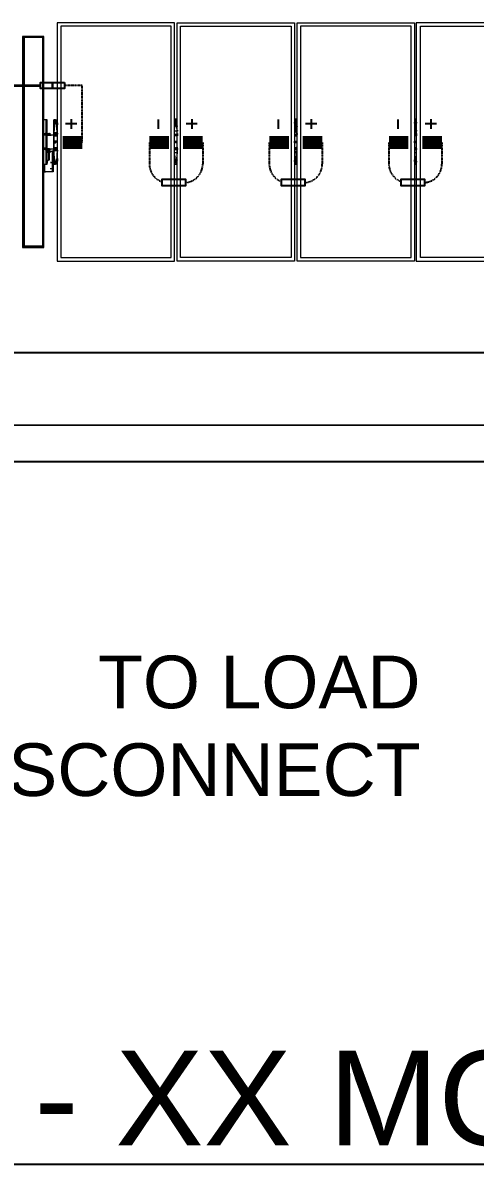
# Model space of a CAD drawing. Header units: feet. Extents: x -9903 to 12307, y -41 to 4121.
# Drawn here: x 2068 to 2240, y 3321.3 to 3755.2 of the extents above; entities that cross this region are included whole.
import ezdxf
from ezdxf.enums import TextEntityAlignment as Align
from ezdxf.lldxf.tags import DXFTag

# ---------------------------------------------------------------- set-up
doc = ezdxf.new("R2010")
doc.units = ezdxf.units.FT
doc.header["$MEASUREMENT"] = 0
doc.linetypes.add('HIDDEN', pattern=[0.375, 0.25, -0.125])
for name, color, linetype in [('E-HARN-COMP', 8, 'Continuous'), ('E-TRNK-CABL-NEG', 6, 'HIDDEN'), ('E-TRUNK-CABLE-POS', 6, 'HIDDEN'), ('G-ANNO-TEXT', 1, 'Continuous'), ('Polarity-Text', 7, 'Continuous'), ('PV-DC-CABL-UG+', 5, 'DC+'), ('PV-DC-CABL-UG-', 10, 'DC-')]:
    doc.layers.add(name, color=color, linetype=linetype)
doc.styles.add('NEI-A', font='arial.ttf')
tags = doc.linetypes.add('DC+', pattern='A,0.176989,-0.049113,["DC+",NEI-A,S=0.1,R=0,X=0,Y=-0.05],-0.049113,-0.250887,0.176989', length=0.703091).pattern_tags.tags
tags[6] = DXFTag(74, 10)
tags = doc.linetypes.add('DC-', pattern='A,0.176989,-0.049113,["DC-",NEI-A,S=0.1,R=0,X=0,Y=-0.05],-0.049113,-0.250887,0.176989', length=0.703091).pattern_tags.tags
tags[6] = DXFTag(74, 10)

# ---------------------------------------------------------------- blocks, each defined once
blk = doc.blocks.new('A$C4742fff2')
at = {"lineweight": 5}
for points in [[(10.4012, 0), (10.4012, 0.4666), (10.1713, 0.4666), (10.1713, 0)], [(10.3946, 0.46), (10.1779, 0.46), (10.1779, 0.0067), (10.3946, 0.0067)], [(10.6362, 0), (10.4062, 0), (10.4062, 0.4666), (10.6362, 0.4666)], [(10.4129, 0.0067), (10.4129, 0.46), (10.6296, 0.46), (10.6296, 0.0067)], [(10.8712, 0), (10.6412, 0), (10.6412, 0.4666), (10.8712, 0.4666)], [(10.8646, 0.46), (10.6479, 0.46), (10.6479, 0.0067), (10.8646, 0.0067)], [(10.8746, 0), (11.1062, 0), (11.1062, 0.4666), (10.8746, 0.4666)], [(10.8829, 0.0067), (10.8829, 0.46), (11.0979, 0.46), (11.0979, 0.0067)], [(10.1029, 0.44), (10.1029, 0.0267), (10.1446, 0.0267), (10.1446, 0.44)], [(10.1679, 0.2767), (10.1663, 0.2767), (10.1646, 0.2767), (10.1663, 0.2767)], [(10.1646, 0.2517), (10.1713, 0.2517), (10.1696, 0.2717), (10.1663, 0.2717), (10.1646, 0.2517), (10.1646, 0.25), (10.1646, 0.2467), (10.1646, 0.2483), (10.1646, 0.25)], [(10.1646, 0.2683), (10.1646, 0.2667)], [(10.1463, 0.25), (10.1479, 0.25), (10.1496, 0.2483), (10.1479, 0.2483), (10.1496, 0.2483), (10.1479, 0.2483), (10.1496, 0.2483), (10.1479, 0.2483), (10.1496, 0.2483), (10.1496, 0.2467), (10.1479, 0.2467), (10.1463, 0.2467), (10.1463, 0.2483)], [(10.1479, 0.25), (10.1463, 0.2483), (10.1479, 0.2467), (10.1496, 0.2483)], [(10.1546, 0.2483), (10.1529, 0.2483)], [(10.1679, 0.235), (10.1663, 0.235), (10.1663, 0.2317), (10.1679, 0.2317), (10.1696, 0.2333), (10.1696, 0.235)], [(10.4029, 0.235), (10.4046, 0.235), (10.4046, 0.2317), (10.4029, 0.2317), (10.4029, 0.2333), (10.4012, 0.2333)], [(10.6379, 0.235), (10.6396, 0.235), (10.6396, 0.2317), (10.6362, 0.2317), (10.6362, 0.2333), (10.6362, 0.235)], [(10.8729, 0.235), (10.8746, 0.235), (10.8746, 0.2317), (10.8712, 0.2317), (10.8712, 0.2333), (10.8712, 0.235)], [(10.1479, 0.2217), (10.1463, 0.22), (10.1479, 0.2183), (10.1496, 0.22)], [(10.1546, 0.2133), (10.1529, 0.2133), (10.1513, 0.2133), (10.1529, 0.2133)], [(10.1546, 0.22), (10.1529, 0.22)], [(10.1629, 0.215), (10.1613, 0.215)], [(10.1496, 0.1933), (10.1479, 0.1933)], [(10.1529, 0.1983), (10.1513, 0.1967)], [(10.1646, 0.2), (10.1646, 0.1983), (10.1646, 0.1917)]]:
    blk.add_lwpolyline(points, close=True, dxfattribs=at)
for points in [[(10.1063, 0.4383), (10.1063, 0.03), (10.1046, 0.0283), (10.1046, 0.4383), (10.1063, 0.4383), (10.1429, 0.4383), (10.1046, 0.4383)], [(10.1429, 0.4383), (10.1429, 0.0283), (10.1429, 0.4383)], [(10.1446, 0.19), (10.1496, 0.19), (10.1513, 0.19), (10.1513, 0.2767), (10.1496, 0.2767), (10.1446, 0.2767)], [(10.1479, 0.2733), (10.1496, 0.2733)], [(10.1646, 0.2683), (10.1646, 0.2767), (10.1646, 0.2683)], [(10.1646, 0.2717), (10.1663, 0.2717), (10.1663, 0.2733), (10.1646, 0.2733)], [(10.1696, 0.27), (10.1696, 0.2717), (10.1696, 0.2733), (10.1663, 0.2733), (10.1663, 0.2767), (10.1713, 0.2767)], [(10.1696, 0.2667), (10.1696, 0.2683)], [(10.1713, 0.27), (10.1713, 0.2683)], [(10.4012, 0.2783), (10.4062, 0.2783)], [(10.4062, 0.27), (10.4046, 0.2717), (10.4046, 0.275), (10.4029, 0.275), (10.4046, 0.275)], [(10.4079, 0.255), (10.4062, 0.255), (10.4062, 0.2567), (10.4046, 0.265), (10.4029, 0.275)], [(10.4029, 0.2733), (10.4029, 0.27)], [(10.6362, 0.2783), (10.6412, 0.2783)], [(10.6396, 0.27), (10.6396, 0.2717), (10.6396, 0.2733), (10.6379, 0.275), (10.6396, 0.275)], [(10.6412, 0.255), (10.6396, 0.255), (10.6396, 0.265), (10.6379, 0.275)], [(10.6379, 0.2733), (10.6379, 0.27)], [(10.8712, 0.2783), (10.8746, 0.2783)], [(10.8746, 0.27), (10.8746, 0.2717), (10.8746, 0.2733), (10.8729, 0.2733), (10.8729, 0.275), (10.8746, 0.275)], [(10.8762, 0.255), (10.8746, 0.255), (10.8746, 0.265), (10.8729, 0.275)], [(10.8729, 0.2733), (10.8729, 0.27)], [(10.1496, 0.25), (10.1496, 0.2483), (10.1496, 0.2467), (10.1479, 0.2467), (10.1463, 0.2467), (10.1463, 0.2483), (10.1479, 0.2483), (10.1496, 0.2483), (10.1479, 0.2483), (10.1479, 0.25), (10.1496, 0.25), (10.1479, 0.25)], [(10.1463, 0.25), (10.1463, 0.25)], [(10.1463, 0.2483), (10.1463, 0.2483)], [(10.1463, 0.2467), (10.1463, 0.2467)], [(10.1479, 0.25), (10.1479, 0.25)], [(10.1479, 0.2467), (10.1479, 0.2467)], [(10.1496, 0.25), (10.1496, 0.25)], [(10.1496, 0.2483), (10.1496, 0.2483)], [(10.1496, 0.2467), (10.1496, 0.2467)], [(10.1713, 0.2483), (10.1696, 0.2483), (10.1663, 0.2483), (10.1646, 0.2483), (10.1646, 0.2467), (10.1579, 0.2467), (10.1529, 0.2467), (10.1513, 0.2467)], [(10.1529, 0.25), (10.1563, 0.25), (10.1546, 0.25), (10.1563, 0.25), (10.1579, 0.25)], [(10.1546, 0.2467), (10.1529, 0.2467), (10.1529, 0.2483), (10.1563, 0.2483), (10.1579, 0.2483), (10.1563, 0.2483), (10.1579, 0.2467), (10.1596, 0.2467)], [(10.1646, 0.25), (10.1646, 0.2667), (10.1646, 0.25)], [(10.1646, 0.2483), (10.1646, 0.25), (10.1713, 0.25), (10.1713, 0.2517)], [(10.1646, 0.245), (10.1696, 0.245), (10.1696, 0.2467), (10.1663, 0.2467), (10.1646, 0.2467), (10.1646, 0.245), (10.1646, 0.2217), (10.1663, 0.2217), (10.1646, 0.2217), (10.1646, 0.2183), (10.1646, 0.2167), (10.1663, 0.2167)], [(10.1646, 0.2467), (10.1646, 0.22), (10.1646, 0.2467)], [(10.1646, 0.2467), (10.1663, 0.2467), (10.1663, 0.245)], [(10.1663, 0.2467), (10.1663, 0.2483)], [(10.1696, 0.2483), (10.1696, 0.2467)], [(10.4012, 0.2483), (10.4062, 0.2483)], [(10.4012, 0.2467), (10.4062, 0.2467), (10.4079, 0.2467)], [(10.4062, 0.2467), (10.4062, 0.245), (10.4012, 0.245)], [(10.4079, 0.2483), (10.4062, 0.2483), (10.4062, 0.255)], [(10.6362, 0.2483), (10.6412, 0.2483), (10.6396, 0.2483)], [(10.6362, 0.2467), (10.6396, 0.2467), (10.6412, 0.2467)], [(10.6429, 0.2483), (10.6412, 0.2483), (10.6412, 0.25), (10.6396, 0.2517), (10.6396, 0.255)], [(10.6396, 0.245), (10.6396, 0.2467)], [(10.8712, 0.2483), (10.8746, 0.2483)], [(10.8712, 0.2467), (10.8746, 0.2467), (10.8762, 0.2467)], [(10.8746, 0.2467), (10.8746, 0.245), (10.8712, 0.245)], [(10.8762, 0.2483), (10.8746, 0.2483), (10.8746, 0.255)], [(10.6362, 0.245), (10.6396, 0.245), (10.6412, 0.245)], [(10.1529, 0.2183), (10.1546, 0.2183), (10.1546, 0.2167), (10.1563, 0.2167), (10.1563, 0.2183), (10.1529, 0.2183), (10.1529, 0.22), (10.1513, 0.22), (10.1496, 0.22), (10.1479, 0.22), (10.1479, 0.2217), (10.1496, 0.22), (10.1479, 0.22), (10.1496, 0.22), (10.1479, 0.22), (10.1496, 0.22), (10.1479, 0.22), (10.1496, 0.22), (10.1496, 0.2183), (10.1479, 0.2183), (10.1463, 0.2183), (10.1463, 0.22), (10.1463, 0.2217), (10.1479, 0.2217), (10.1496, 0.2217), (10.1496, 0.22), (10.1496, 0.2183)], [(10.1463, 0.2217), (10.1463, 0.2217)], [(10.1479, 0.2183), (10.1496, 0.2183), (10.1463, 0.2183), (10.1463, 0.22), (10.1479, 0.22), (10.1496, 0.22)], [(10.1463, 0.22), (10.1463, 0.22)], [(10.1463, 0.2183), (10.1463, 0.2183)], [(10.1563, 0.215), (10.1546, 0.215), (10.1546, 0.2133), (10.1546, 0.1983), (10.1563, 0.1983), (10.1563, 0.215), (10.1613, 0.215), (10.1613, 0.175), (10.1463, 0.175), (10.1479, 0.175)], [(10.1479, 0.2217), (10.1479, 0.2217)], [(10.1479, 0.2183), (10.1479, 0.2183)], [(10.1496, 0.2217), (10.1496, 0.2217)], [(10.1496, 0.22), (10.1496, 0.22)], [(10.1496, 0.2183), (10.1496, 0.2183)], [(10.1529, 0.215), (10.1513, 0.215), (10.1529, 0.215)], [(10.1529, 0.215), (10.1513, 0.215), (10.1529, 0.215), (10.1546, 0.215), (10.1529, 0.215), (10.1546, 0.215), (10.1529, 0.215), (10.1529, 0.2133), (10.1546, 0.2133), (10.1529, 0.2133), (10.1546, 0.2133), (10.1529, 0.2133), (10.1546, 0.2133), (10.1529, 0.2133), (10.1513, 0.2133), (10.1529, 0.2133), (10.1513, 0.2133), (10.1529, 0.2133), (10.1513, 0.2133), (10.1529, 0.2133), (10.1546, 0.2133), (10.1563, 0.2133), (10.1579, 0.2133), (10.1563, 0.2133), (10.1546, 0.2133), (10.1529, 0.2133), (10.1546, 0.2133), (10.1529, 0.2133)], [(10.1513, 0.2133), (10.1513, 0.2133)], [(10.1513, 0.1933), (10.1513, 0.195), (10.1546, 0.1983), (10.1546, 0.2133), (10.1513, 0.2133)], [(10.1563, 0.22), (10.1529, 0.22), (10.1579, 0.22), (10.1646, 0.22)], [(10.1579, 0.2183), (10.1563, 0.2183), (10.1563, 0.22), (10.1579, 0.22), (10.1596, 0.22)], [(10.1579, 0.215), (10.1563, 0.215), (10.1629, 0.215), (10.1629, 0.175), (10.1613, 0.175)], [(10.1713, 0.2217), (10.1696, 0.2217), (10.1663, 0.2217), (10.1646, 0.2217), (10.1663, 0.2217), (10.1679, 0.2217)], [(10.1646, 0.2183), (10.1646, 0.22), (10.1646, 0.2183)], [(10.1646, 0.2183), (10.1646, 0.2), (10.1646, 0.2183)], [(10.1646, 0.19), (10.1663, 0.19), (10.1679, 0.19), (10.1663, 0.19), (10.1663, 0.1933), (10.1696, 0.1933), (10.1696, 0.195), (10.1663, 0.195), (10.1646, 0.2167), (10.1713, 0.2167), (10.1696, 0.195)], [(10.1646, 0.2167), (10.1713, 0.2167), (10.1729, 0.2167)], [(10.1663, 0.2217), (10.1663, 0.2183), (10.1696, 0.2183), (10.1696, 0.2217)], [(10.1663, 0.22), (10.1696, 0.22)], [(10.1663, 0.2183), (10.1663, 0.2183)], [(10.4012, 0.2233), (10.4029, 0.2217), (10.4046, 0.2217), (10.4046, 0.2233), (10.4062, 0.2233), (10.4062, 0.22), (10.4062, 0.2183)], [(10.4012, 0.22), (10.4062, 0.22), (10.4079, 0.22)], [(10.4012, 0.2183), (10.4062, 0.2183), (10.4062, 0.2117), (10.4046, 0.2017), (10.4046, 0.195), (10.4029, 0.1933), (10.4046, 0.1933)], [(10.6362, 0.2233), (10.6362, 0.2217), (10.6396, 0.2217), (10.6396, 0.2233), (10.6412, 0.2233)], [(10.6396, 0.2117), (10.6396, 0.215), (10.6412, 0.2167), (10.6412, 0.2183), (10.6412, 0.22), (10.6396, 0.22), (10.6362, 0.22)], [(10.6362, 0.2183), (10.6396, 0.2183), (10.6412, 0.2183)], [(10.6412, 0.2117), (10.6396, 0.2117), (10.6396, 0.2017), (10.6379, 0.195), (10.6379, 0.1933), (10.6396, 0.1933)], [(10.6396, 0.22), (10.6396, 0.2233)], [(10.8712, 0.2233), (10.8712, 0.2217), (10.8746, 0.2217), (10.8746, 0.2233), (10.8746, 0.22), (10.8746, 0.2183)], [(10.8712, 0.22), (10.8746, 0.22), (10.8762, 0.22)], [(10.8712, 0.2183), (10.8746, 0.2183), (10.8746, 0.2117), (10.8746, 0.2017), (10.8729, 0.195), (10.8729, 0.1933), (10.8746, 0.1933)], [(10.1463, 0.19), (10.1463, 0.175)], [(10.1513, 0.195), (10.1529, 0.195)], [(10.1596, 0.1933), (10.1579, 0.1933), (10.1596, 0.1933), (10.1613, 0.1933)], [(10.1579, 0.1817), (10.1579, 0.18)], [(10.1596, 0.18), (10.1596, 0.1817)], [(10.1646, 0.1933), (10.1663, 0.1933), (10.1663, 0.195), (10.1646, 0.195)], [(10.1646, 0.19), (10.1646, 0.1917), (10.1646, 0.19)], [(10.1713, 0.19), (10.1663, 0.19)], [(10.1696, 0.1967), (10.1696, 0.1983), (10.1696, 0.2)], [(10.1713, 0.1983), (10.1713, 0.1967)], [(10.4012, 0.19), (10.4062, 0.19)], [(10.4062, 0.1983), (10.4046, 0.195), (10.4046, 0.1933), (10.4029, 0.1933), (10.4029, 0.1917), (10.4029, 0.1933), (10.4029, 0.1967)], [(10.4029, 0.1917), (10.4046, 0.1917)], [(10.6362, 0.19), (10.6412, 0.19)], [(10.6379, 0.1917), (10.6379, 0.1933), (10.6396, 0.1933), (10.6396, 0.195), (10.6396, 0.1983)], [(10.6379, 0.1967), (10.6379, 0.1933), (10.6379, 0.1917), (10.6396, 0.1917)], [(10.8712, 0.19), (10.8746, 0.19)], [(10.8746, 0.1983), (10.8746, 0.195), (10.8746, 0.1933), (10.8729, 0.1933), (10.8729, 0.1917), (10.8729, 0.1933), (10.8729, 0.1967)], [(10.1429, 0.0283), (10.1046, 0.0283)], [(10.1063, 0.03), (10.1429, 0.03)]]:
    blk.add_lwpolyline(points, dxfattribs=at)
at = {"color": 8, "lineweight": 5, "true_color": 0x808080}
for points in [[(10.1496, 0.2483), (10.1496, 0.2767)], [(10.1713, 0.2717), (10.1696, 0.2733)], [(10.1713, 0.255), (10.1713, 0.27), (10.1729, 0.27)], [(10.4012, 0.2767), (10.4062, 0.2767)], [(10.4062, 0.2733), (10.4062, 0.275), (10.4029, 0.275), (10.4012, 0.26)], [(10.4029, 0.2717), (10.4012, 0.27), (10.4029, 0.2717), (10.4012, 0.2717)], [(10.4029, 0.2733), (10.4029, 0.2733)], [(10.4062, 0.2717), (10.4046, 0.2717), (10.4046, 0.27), (10.4062, 0.2633)], [(10.4062, 0.2667), (10.4062, 0.27)], [(10.6362, 0.2767), (10.6412, 0.2767)], [(10.6412, 0.2733), (10.6396, 0.275), (10.6379, 0.275), (10.6362, 0.26)], [(10.6362, 0.2717), (10.6362, 0.27), (10.6362, 0.2717), (10.6379, 0.2717)], [(10.6379, 0.2733), (10.6379, 0.2733)], [(10.6412, 0.2717), (10.6396, 0.2717), (10.6396, 0.27), (10.6412, 0.2633)], [(10.6412, 0.27), (10.6396, 0.27), (10.6396, 0.2683), (10.6412, 0.2667)], [(10.8712, 0.2767), (10.8746, 0.2767)], [(10.8746, 0.2733), (10.8746, 0.275), (10.8729, 0.275), (10.8712, 0.26)], [(10.8712, 0.2717), (10.8712, 0.27), (10.8712, 0.2717), (10.8729, 0.2717)], [(10.8729, 0.2733), (10.8729, 0.2733)], [(10.8746, 0.2633), (10.8746, 0.2717), (10.8762, 0.2717)], [(10.8746, 0.2667), (10.8746, 0.27)], [(10.1496, 0.22), (10.1496, 0.2467)], [(10.1563, 0.2483), (10.1529, 0.2483)], [(10.1529, 0.2467), (10.1579, 0.2467)], [(10.1696, 0.2467), (10.1713, 0.2467), (10.1713, 0.25), (10.1729, 0.25)], [(10.1713, 0.2667), (10.1713, 0.2617)], [(10.4012, 0.255), (10.4062, 0.255)], [(10.6362, 0.255), (10.6396, 0.255)], [(10.8712, 0.255), (10.8746, 0.255)], [(10.1696, 0.245), (10.1713, 0.245)], [(10.1496, 0.19), (10.1496, 0.2183)], [(10.1513, 0.2133), (10.1546, 0.2133)], [(10.1529, 0.22), (10.1579, 0.22)], [(10.1529, 0.2183), (10.1563, 0.2183)], [(10.1713, 0.22), (10.1713, 0.2167), (10.1729, 0.2167)], [(10.1713, 0.1967), (10.1713, 0.2117)], [(10.1713, 0.205), (10.1713, 0.2), (10.1729, 0.2)], [(10.4062, 0.2117), (10.4012, 0.2117)], [(10.4012, 0.2083), (10.4029, 0.1933)], [(10.4062, 0.195), (10.4046, 0.195), (10.4046, 0.1967), (10.4062, 0.205)], [(10.6396, 0.2117), (10.6362, 0.2117)], [(10.6362, 0.2083), (10.6379, 0.1933)], [(10.6412, 0.195), (10.6396, 0.195), (10.6396, 0.1967), (10.6412, 0.205)], [(10.8746, 0.2117), (10.8712, 0.2117)], [(10.8712, 0.2083), (10.8729, 0.1933)], [(10.8746, 0.205), (10.8746, 0.195), (10.8762, 0.195)], [(10.1513, 0.1967), (10.1513, 0.1967)], [(10.1513, 0.195), (10.1529, 0.195)], [(10.1513, 0.1933), (10.1529, 0.1933)], [(10.1696, 0.195), (10.1713, 0.1967), (10.1729, 0.1967)], [(10.1713, 0.1983), (10.1729, 0.1983)], [(10.4029, 0.195), (10.4012, 0.1983)], [(10.4012, 0.1967), (10.4029, 0.195), (10.4012, 0.195)], [(10.4012, 0.19), (10.4062, 0.19)], [(10.4029, 0.1917), (10.4062, 0.1917), (10.4062, 0.1933)], [(10.4029, 0.1933), (10.4029, 0.1933)], [(10.4062, 0.1983), (10.4062, 0.2)], [(10.6362, 0.1983), (10.6362, 0.195), (10.6362, 0.1967)], [(10.6362, 0.19), (10.6412, 0.19)], [(10.6379, 0.1917), (10.6396, 0.1917), (10.6396, 0.1933), (10.6412, 0.1933)], [(10.6379, 0.1933), (10.6379, 0.1933)], [(10.6412, 0.1983), (10.6396, 0.1983), (10.6412, 0.2)], [(10.8712, 0.195), (10.8712, 0.1983)], [(10.8712, 0.1967), (10.8712, 0.195), (10.8729, 0.195)], [(10.8712, 0.19), (10.8746, 0.19)], [(10.8729, 0.1917), (10.8746, 0.1917), (10.8746, 0.1933)], [(10.8729, 0.1933), (10.8729, 0.1933)], [(10.8746, 0.1983), (10.8746, 0.2)]]:
    blk.add_lwpolyline(points, dxfattribs=at)
for points in [[(10.1729, 0.2683), (10.1713, 0.2683)], [(10.1713, 0.2217), (10.1696, 0.2217)]]:
    blk.add_lwpolyline(points, close=True, dxfattribs=at)
blk = doc.blocks.new('DETAIL_TITLE')
at = {"style": 'NEI-A'}
blk.add_attdef('DETAIL_TITLE_001', (0.9099, -0.4851), '', height=0.2, dxfattribs=at)
at = {"style": 'NEI-A', "flags": 8}
blk.add_attdef('#', text='', height=0.2, dxfattribs=at).set_placement((0.5922, -0.5109), align=Align.MIDDLE_CENTER)
at = {"style": 'NEI-A'}
for tag, p in [('SCALE:', (0.9386, -0.7379)), ('1"_=_', (1.5474, -0.7379))]:
    blk.add_attdef(tag, text='', height=0.1, dxfattribs=at).set_placement(p, align=Align.BOTTOM_LEFT)

msp = doc.modelspace()

# ---------------------------------------------------------------- linework, layer by layer
at = {"layer": 'E-HARN-COMP'}
for points in [[(2079.28, 3732.51), (2079.28, 3730.19), (2074.72, 3730.19), (2074.72, 3732.51)], [(2083.85, 3732.51), (2083.85, 3730.19), (2079.28, 3730.19), (2079.28, 3732.51)]]:
    msp.add_lwpolyline(points, close=True, dxfattribs=at)
at = {"layer": 'E-HARN-COMP', "const_width": 5}
for points in [[(2083.08, 3709.71), (2090.53, 3709.71)], [(2116.06, 3709.71), (2123.52, 3709.71)], [(2128.9, 3709.71), (2136.36, 3709.71)], [(2161.66, 3709.71), (2169.11, 3709.71)], [(2174.37, 3709.71), (2181.82, 3709.71)], [(2207.13, 3709.71), (2214.58, 3709.71)], [(2219.85, 3709.71), (2227.3, 3709.71)]]:
    msp.add_lwpolyline(points, dxfattribs=at)
at = {"layer": 'E-HARN-COMP'}
for points in [[(2125.32, 3695.62), (2120.76, 3695.62), (2120.76, 3693.3), (2125.32, 3693.3)], [(2125.32, 3693.3), (2129.88, 3693.3), (2129.88, 3695.62), (2125.32, 3695.62)], [(2170.79, 3695.62), (2166.22, 3695.62), (2166.22, 3693.3), (2170.79, 3693.3)], [(2170.79, 3693.3), (2175.35, 3693.3), (2175.35, 3695.62), (2170.79, 3695.62)], [(2216.26, 3695.62), (2211.7, 3695.62), (2211.7, 3693.3), (2216.26, 3693.3)], [(2216.26, 3693.3), (2220.83, 3693.3), (2220.83, 3695.62), (2216.26, 3695.62)]]:
    msp.add_lwpolyline(points, dxfattribs=at)
at = {"layer": 'E-TRNK-CABL-NEG', "color": 7, "linetype": 'Continuous', "ltscale": 0.1, "const_width": 1}
msp.add_lwpolyline([(2009.92, 3731.35), (2074.72, 3731.35)], dxfattribs=at)
at = {"layer": 'E-TRNK-CABL-NEG', "ltscale": 0.1}
for points in [[(2116.06, 3709.71), (2116.06, 3701.47, 0.318211), (2120.76, 3694.84, 0.318211)], [(2161.66, 3709.71), (2161.66, 3701.47, 0.312863), (2166.22, 3694.89, 0.312863)], [(2207.13, 3709.71), (2207.13, 3701.47, 0.313211), (2211.7, 3694.89, 0.313211)]]:
    msp.add_lwpolyline(points, format="xyb", dxfattribs=at)
at = {"layer": 'E-TRUNK-CABLE-POS', "ltscale": 0.1}
msp.add_lwpolyline([(2090.53, 3709.71), (2090.53, 3731.35), (2083.85, 3731.35)], dxfattribs=at)
for points in [[(2136.36, 3709.71), (2136.36, 3701.47, -0.391396), (2129.88, 3694.47, -0.391396)], [(2181.82, 3709.71), (2181.82, 3701.47, -0.391396), (2175.35, 3694.47, -0.391396)], [(2227.3, 3709.71), (2227.3, 3701.47, -0.391396), (2220.83, 3694.47, -0.391396)]]:
    msp.add_lwpolyline(points, format="xyb", dxfattribs=at)
at = {"layer": 'Polarity-Text'}
for p, q in [((2086.34, 3718.56), (2086.34, 3714.94)), ((2119.46, 3718.49), (2119.46, 3714.87)), ((2132.16, 3718.56), (2132.16, 3714.94)), ((2165.06, 3718.49), (2165.06, 3714.87)), ((2177.63, 3718.56), (2177.63, 3714.94)), ((2210.52, 3718.49), (2210.52, 3714.87)), ((2223.11, 3718.56), (2223.11, 3714.94)), ((2088.48, 3716.75), (2084.2, 3716.75)), ((2134.3, 3716.75), (2130.03, 3716.75)), ((2179.77, 3716.75), (2175.49, 3716.75)), ((2225.24, 3716.75), (2220.97, 3716.75))]:
    msp.add_line(p, q, dxfattribs=at)
at = {"layer": 'PV-DC-CABL-UG+', "ltscale": 0.6}
for points in [[(2686.92, 3629.75), (2042.48, 3629.75)], [(3894.48, 3588.3), (2042.48, 3588.29)]]:
    msp.add_lwpolyline(points, dxfattribs=at)
at = {"layer": 'PV-DC-CABL-UG-', "ltscale": 0.6}
msp.add_lwpolyline([(2706.06, 3602.18), (2054.73, 3602.23)], dxfattribs=at)

# ---------------------------------------------------------------- block references
at = {"xscale": 194.04614304, "yscale": 194.04614304, "zscale": 194.04614304}
msp.add_blockref('A$C4742fff2', (107.36, 3664.64), dxfattribs=at)
at = {"layer": 'G-ANNO-TEXT'}
ref = msp.add_blockref('DETAIL_TITLE', (1446.04, 3394.18), dxfattribs=dict(at, xscale=128.9267043143703, yscale=128.9267043143703, zscale=128.9267043143703))
ref.add_attrib('DETAIL_TITLE_001', '%%USAT 3 STRING RACK - XX MODULES XXXW', (1561.09, 3328.51), dxfattribs={"layer": '0', "height": 36, "style": 'NEI-A'})

# ---------------------------------------------------------------- texts
at = {"layer": 'G-ANNO-TEXT', "insert": (2219.17, 3461, -22.9), "char_height": 20, "width": 320.0701, "attachment_point": 9, "style": 'NEI-A', "bg_fill": 3, "box_fill_scale": 1.5, "bg_fill_color": 256, "bg_fill_transparency": 0}
msp.add_mtext('TO LOAD \\PBREAK DISCONNECT', dxfattribs=at)

doc.saveas('drawing.dxf')
